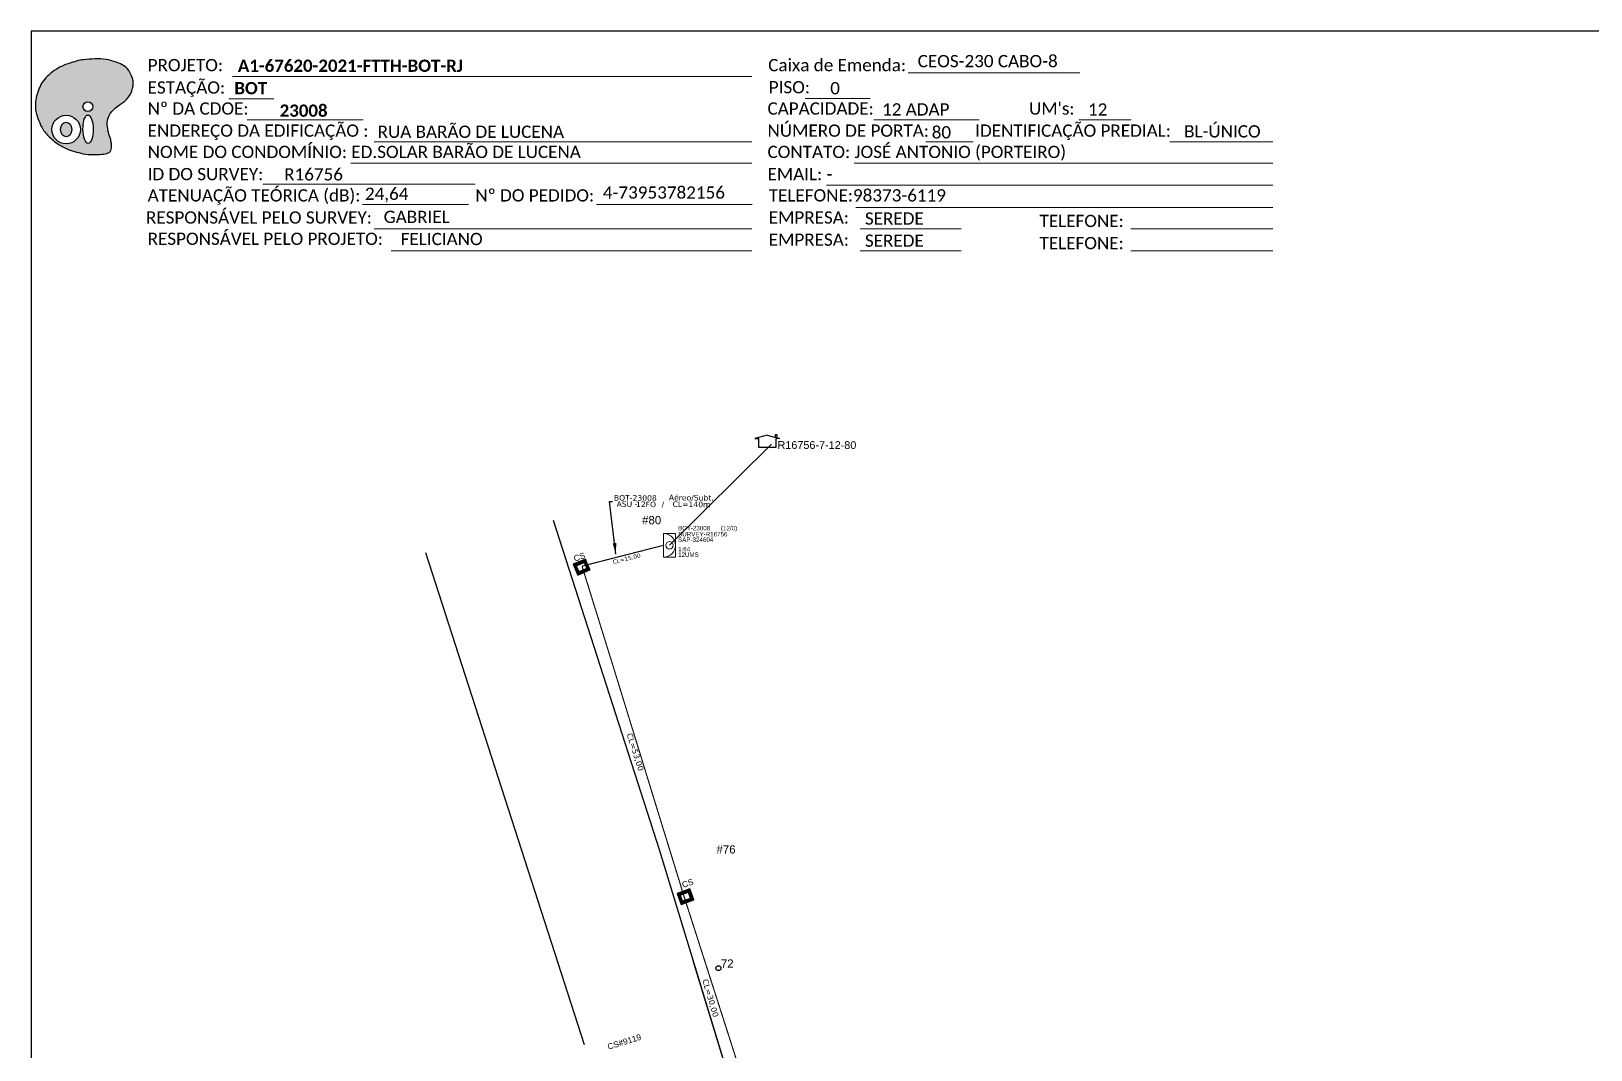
# Model space of a CAD drawing. Header units: metres. Extents: x -2 to 839, y -1 to 593.
# Drawn here: x -1.6 to 279.1, y 409.6 to 592.9 of the extents above; entities that cross this region are included whole.
import ezdxf
from ezdxf.enums import TextEntityAlignment as Align

# ---------------------------------------------------------------- set-up
doc = ezdxf.new("R2010")
doc.units = ezdxf.units.M
for name, color, linetype in [('10.1-Caixas Subterrâneas', 5, 'Continuous'), ('Ancoragem Fachada', 7, 'Continuous'), ('CAP a instalar', 1, 'Continuous'), ('celulas gpon', 7, 'Continuous'), ('label_cabos', 7, 'Continuous'), ('NUMERAÇÃO', 7, 'Continuous'), ('Numeração Texto', 34, 'Continuous'), ('QUADRA', 7, 'Continuous'), ('surveys', 7, 'Continuous'), ('surveys legendas', 7, 'Continuous'), ("UM's", 1, 'Continuous')]:
    doc.layers.add(name, color=color, linetype=linetype)
doc.layers.add("20.0-LEGENDA DOS CDO'S", color=1, linetype='Continuous', lineweight=0)
doc.layers.add('20.1-CDO_INTERIOR', color=1, linetype='Continuous', lineweight=0)
doc.styles.add('ARIAL', font='arial.ttf')
doc.styles.add('DIGICADE', font='arial.ttf')
doc.styles.add('siredit', font='verdana.ttf')
doc.styles.add('WMF-Calibri0', font='calibri.ttf')
doc.styles.add('WMF-Calibri1', font='calibrib.ttf')
doc.dimstyles.new('CC', dxfattribs={"dimtxt": 1, "dimasz": 2, "dimexe": 0.18, "dimexo": 0.0625, "dimgap": 0.09, "dimtad": 0, "dimdec": 0, "dimrnd": 1, "dimzin": 0, "dimdsep": 46, "dimtxsty": 'siredit', "dimblk": 'NONE', "dimcen": 0, "dimse1": 1, "dimse2": 1, "dimsd1": 1, "dimsd2": 1, "dimclrt": 7, "dimadec": 0, "dimazin": 0, "dimtfac": 1, "dimtdec": 0, "dimtofl": 0, "dimtmove": 0, "dimatfit": 3, "dimfxl": 1, "dimtolj": 1, "dimtzin": 0, "dimarcsym": 0})

# ---------------------------------------------------------------- blocks, each defined once
blk = doc.blocks.new('OI')
h = blk.add_hatch(color=40)
edge = h.paths.add_edge_path()
edge.add_spline(control_points=[(4.35, -0.67), (3.92, -0.99), (3.26, -1.5), (2.81, -2.59), (2.9, -3.5), (3.06, -4.27), (3.31, -4.85), (3.37, -5.39), (3.4, -5.88), (3.2, -6.4), (2.54, -6.61), (1.65, -6.63), (0.55, -6.67), (-0.56, -6.42), (-1.61, -6.14), (-2.77, -5.61), (-3.92, -4.77), (-4.89, -3.7), (-5.34, -2.65), (-5.6, -1.94), (-5.85, -0.96), (-5.71, 0.47), (-5.1, 2.02), (-4.14, 3.02), (-3.3, 3.61), (-2.37, 4.16), (-1.36, 4.44), (-0.56, 4.7), (0.79, 4.85), (2.24, 4.97), (3.79, 4.57), (4.67, 4.21), (5.44, 3.65), (5.76, 2.99), (6.03, 2.21), (6.01, 1.46), (5.72, 0.64), (5.31, 0.08), (4.88, -0.38), (4.51, -0.55), (4.35, -0.67)], knot_values=[0, 0, 0, 0, 1.60434, 2.417191, 3.427595, 4.282808, 4.776746, 5.304182, 5.888771, 6.258406, 6.858137, 7.79129, 8.986195, 10.124242, 11.187857, 12.242908, 13.953784, 15.414161, 16.515391, 17.349188, 17.675853, 19.552021, 21.515531, 22.568638, 23.63245, 24.621084, 25.782718, 26.745347, 27.142653, 29.870543, 31.004649, 31.921532, 32.709589, 33.801391, 34.042471, 35.192333, 35.971461, 36.628871, 37.254359, 37.836911, 37.836911, 37.836911, 37.836911], degree=3, periodic=0)
h.paths.add_polyline_path([(1.13, -0.87, -1), (-0.04, -0.87, -1)], flags=16)
edge = h.paths.add_edge_path(flags=16)
edge.add_ellipse((0.56, -3.59), major_axis=(-0.02, 1.71), ratio=0.361305, start_angle=0, end_angle=360)
h.paths.add_polyline_path([(-0.36, -3.62, -1), (-3.8, -3.62, -1)], flags=16)
edge = h.paths.add_edge_path(flags=0)
edge.add_ellipse((-2.08, -3.62), major_axis=(0, 0.885), ratio=0.758294, start_angle=0, end_angle=360)
at = {"color": 40}
for centre, radius in [((0.54, -0.87), 0.587), ((-2.08, -3.62), 1.72)]:
    blk.add_circle(centre, radius, dxfattribs=at)
blk.add_ellipse((0.56, -3.59), major_axis=(-0.02, 1.71), ratio=0.361305, dxfattribs=at)
blk.add_ellipse((-2.08, -3.62), major_axis=(0, 0.885), ratio=0.758294, start_param=-3.141592653589792, end_param=3.141592653589792, dxfattribs=at)
at = {"color": 40, "start_tangent": (-0.800898, -0.598801), "end_tangent": (-0.800898, -0.598801)}
blk.add_spline([(4.35, -0.67), (3.2, -1.78), (2.9, -2.54), (2.92, -3.55), (3.12, -4.38), (3.28, -4.85), (3.37, -5.37), (3.35, -5.95), (3.2, -6.29), (2.66, -6.55), (1.73, -6.63), (0.54, -6.62), (-0.58, -6.41), (-1.6, -6.11), (-2.56, -5.67), (-3.95, -4.67), (-4.89, -3.56), (-5.37, -2.56), (-5.64, -1.78), (-5.72, -1.46), (-5.63, 0.42), (-4.84, 2.22), (-4.13, 2.99), (-3.27, 3.62), (-2.4, 4.09), (-1.3, 4.47), (-0.37, 4.72), (0.02, 4.77), (2.75, 4.8), (3.85, 4.53), (4.69, 4.16), (5.31, 3.68), (5.85, 2.73), (5.93, 2.5), (5.94, 1.35), (5.67, 0.62), (5.29, 0.08), (4.84, -0.36), (4.35, -0.67)], degree=3, dxfattribs=at)
blk = doc.blocks.new('*X4')
at = {"color": 0, "linetype": 'Continuous'}
for p, q in [((-1.25, 0.34099), (-0.49099, 1.1)), ((-1.25, 0.517767), (-0.667767, 1.1)), ((-1.25, 0.694544), (-0.844544, 1.1)), ((-1.25, 0.87132), (-1.02132, 1.1)), ((-1.25, 1.048097), (-1.198097, 1.1)), ((-1.25, 0.164214), (-0.8035, 0.610714)), ((-1.25, -0.012563), (-0.8035, 0.433937)), ((-1.25, -0.18934), (-0.8035, 0.25716)), ((-1.25, -0.366117), (-0.8035, 0.080383)), ((-0.789214, 0.625), (-0.314214, 1.1)), ((-0.612437, 0.625), (-0.137437, 1.1)), ((-0.43566, 0.625), (0.03934, 1.1)), ((-0.258883, 0.625), (0.216117, 1.1)), ((-0.082107, 0.625), (0.392893, 1.1)), ((0.09467, 0.625), (0.56967, 1.1)), ((0.271447, 0.625), (0.746447, 1.1)), ((0.448223, 0.625), (0.923223, 1.1)), ((0.625, 0.625), (1.1, 1.1)), ((0.801777, 0.625), (1.25, 1.073223)), ((0.8035, 0.449947), (1.25, 0.896447)), ((0.8035, 0.27317), (1.25, 0.71967)), ((0.8035, 0.096393), (1.25, 0.542893)), ((0.8035, -0.080383), (1.25, 0.366117)), ((0.8035, -0.25716), (1.25, 0.18934)), ((0.8035, -0.433937), (1.25, 0.012563)), ((-1.25, -0.542893), (-0.8035, -0.096393)), ((-1.25, -0.71967), (-0.8035, -0.27317)), ((-1.25, -0.896447), (-0.8035, -0.449947)), ((-1.25, -1.073223), (-0.801777, -0.625)), ((-1.1, -1.1), (-0.625, -0.625)), ((-0.923223, -1.1), (-0.448223, -0.625)), ((-0.746447, -1.1), (-0.271447, -0.625)), ((-0.56967, -1.1), (-0.09467, -0.625)), ((-0.392893, -1.1), (0.082107, -0.625)), ((-0.216117, -1.1), (0.258883, -0.625)), ((-0.03934, -1.1), (0.43566, -0.625)), ((0.137437, -1.1), (0.612437, -0.625)), ((0.314214, -1.1), (0.789214, -0.625)), ((0.49099, -1.1), (1.25, -0.34099)), ((0.667767, -1.1), (1.25, -0.517767)), ((0.8035, -0.610714), (1.25, -0.164214)), ((0.844544, -1.1), (1.25, -0.694544)), ((1.02132, -1.1), (1.25, -0.87132)), ((1.198097, -1.1), (1.25, -1.048097))]:
    blk.add_line(p, q, dxfattribs=at)
blk = doc.blocks.new('MANHOLE_MQ')
at = {"color": 0, "linetype": 'Continuous'}
for p, q in [((0.0000062, 0.0000057), (-0.0000063, 0.0000057)), ((-0.0000063, 0.0000057), (-0.0000063, -0.0000053)), ((-0.000004, 0.0000033), (0.000004, 0.0000033)), ((-0.000004, -0.0000029), (-0.000004, 0.0000033)), ((0.000004, 0.0000033), (0.000004, -0.0000029)), ((0.0000062, -0.0000053), (0.0000062, 0.0000057)), ((-0.0000063, -0.0000053), (0.0000062, -0.0000053)), ((0.000004, -0.0000029), (-0.000004, -0.0000029)), ((0.000004, -0.0000029), (0.000004, -0.0000029))]:
    blk.add_line(p, q, dxfattribs=at)
at = {"color": 0, "linetype": 'Continuous', "xscale": 5e-06, "yscale": 5e-06, "zscale": 1e-05}
blk.add_blockref('*X4', (0, 0.0000002), dxfattribs=at)
blk = doc.blocks.new('LEGENDA DOS CABOS')
at = {"layer": 'label_cabos', "color": 0, "style": 'siredit'}
for tag, p in [('TIPO_CABO', (2.74, 0.52)), ('ID', (4.24, 1.63)), ('CABO', (6.16, 0.47)), ('/', (9.19, 0.47)), ('METROS', (14.36, 0.47)), ('XX', (14.31, 1.67))]:
    blk.add_attdef(tag, text='', height=1, rotation=359.69, dxfattribs=at).set_placement(p, align=Align.MIDDLE_CENTER)
blk = doc.blocks.new('_None')
blk = doc.blocks.new('SURVEY_SURVEY')
for p, q in [((0, 0.0000127), (-0.0000126, 0.000009)), ((-0.0000126, 0.000009), (-0.0000086, 0.000009)), ((-0.0000086, 0), (-0.0000086, 0.000009)), ((0.0000086, 0), (-0.0000086, 0)), ((0, 0.0000127), (0.0000126, 0.000009)), ((0.0000084, 0.0000132), (0.0000098, 0.0000132)), ((0.0000084, 0.0000103), (0.0000084, 0.0000132)), ((0.0000126, 0.000009), (0.0000086, 0.000009)), ((0.0000086, 0.000009), (0.0000086, 0)), ((0.0000098, 0.0000132), (0.0000098, 0.0000099))]:
    blk.add_line(p, q)

msp = doc.modelspace()

# ---------------------------------------------------------------- linework, layer by layer
at = {"color": 7}
msp.add_lwpolyline([(-1.65, -1.11), (839.35, -1.11), (839.35, 592.89), (-1.65, 592.89)], close=True, dxfattribs=at)
at = {"lineweight": 0}
for points in [[(34.57, 584.77), (128.08, 584.77)], [(156.19, 585.38), (187.12, 585.38)], [(33.94, 580.74), (42, 580.74)], [(137.67, 580.79), (149.34, 580.79)], [(150.04, 576.96), (168.98, 576.96)], [(60.07, 572.98), (128.08, 572.98)], [(55.87, 569.15), (128.08, 569.15)], [(146.49, 569.15), (221.85, 569.15)], [(40.07, 565.37), (78.28, 565.37)], [(141.52, 565.16), (221.85, 565.16)], [(146.79, 561.18), (221.85, 561.18)]]:
    msp.add_lwpolyline(points, dxfattribs=at)
at = {"color": 7, "lineweight": 0}
for points in [[(37.21, 576.96), (58.1, 576.96)], [(186.89, 576.96), (196.33, 576.96)], [(159.38, 572.98), (167.92, 572.98)], [(203.31, 572.98), (221.81, 572.98)], [(57.96, 561.72), (77.05, 561.72)], [(100.09, 561.72), (128.11, 561.72)], [(60.07, 557.35), (128.08, 557.35)], [(147.54, 557.35), (165.76, 557.35)], [(196.29, 557.35), (221.85, 557.35)], [(63.13, 553.36), (128.08, 553.36)], [(147.54, 553.36), (165.76, 553.36)], [(196.29, 553.36), (221.85, 553.36)]]:
    msp.add_lwpolyline(points, dxfattribs=at)
at = {"color": 4}
msp.add_lwpolyline([(113.24, 500.39), (131.59, 518.59)], dxfattribs=at)
msp.add_lwpolyline([(92.28, 504.91), (111.41, 445.48), (132.8, 375.41)])
at = {"layer": '20.1-CDO_INTERIOR', "color": 1, "lineweight": 18}
msp.add_lwpolyline([(114.3, 498.26), (114.3, 502.51), (112.18, 502.52), (112.17, 498.27)], close=True, dxfattribs=at)
msp.add_circle((113.24, 500.39), 0.68, dxfattribs=at)
msp.add_arc((112.17, 500.39), 2.13, 269.9724, 89.9724, dxfattribs=at)
at = {"layer": 'CAP a instalar', "color": 1, "ltscale": 5, "const_width": 0.2}
for points in [[(97.49, 496.64), (112.17, 500.39)], [(115.86, 437.2), (102.99, 478.95), (97.49, 496.64)], [(129.26, 395.45), (115.86, 437.2)]]:
    msp.add_lwpolyline(points, dxfattribs=at)
at = {"layer": 'NUMERAÇÃO'}
msp.add_circle((122.04, 424.3), 0.444, dxfattribs=at)
at = {"layer": 'Numeração Texto'}
msp.add_circle((122.04, 424.3), 0.444, dxfattribs=at)
at = {"layer": 'QUADRA'}
for points in [[(92.28, 504.91), (111.41, 445.48), (115.91, 430.73)], [(97.94, 410.5), (69.36, 499.01)], [(117.52, 425.48), (132.8, 375.41), (136.18, 364.05)]]:
    msp.add_lwpolyline(points, dxfattribs=at)
at = {"layer": "UM's", "lineweight": 0}
msp.add_lwpolyline([(121.73, 423.98), (121.79, 424.02)], dxfattribs=at)

# ---------------------------------------------------------------- block references
at = {"color": 7, "xscale": 1.494060215586407, "yscale": 1.494060215586409, "zscale": 1.494060215586409, "rotation": 0.153289602394906}
msp.add_blockref('OI', (7.74, 580.62), dxfattribs=at)
at = {"layer": '10.1-Caixas Subterrâneas', "color": 30, "xscale": 191272.8518553553, "yscale": 191272.8518553555, "zscale": 191272.8518553554}
for p, rotation in [((97.38, 496.5), 202.9548266176773), ((116.09, 437.2), 199.9129211498813)]:
    msp.add_blockref('MANHOLE_MQ', p, dxfattribs=dict(at, rotation=rotation))
at = {"layer": 'label_cabos', "color": 0, "lineweight": 0}
msp.add_blockref('LEGENDA DOS CABOS', (102.85, 507.29), dxfattribs=at).add_auto_attribs({'ID': 'BOT-23008', 'CABO': '12FO', 'METROS': 'CL=140m', 'XX': 'Aéreo/Subt.', '/': '/', 'TIPO_CABO': 'ASU -'})
at = {"layer": 'surveys', "color": 255, "ltscale": 3.5, "xscale": 176823.1311518074, "yscale": 176823.1311518074, "zscale": 176823.1311518074}
msp.add_blockref('SURVEY_SURVEY', (130.83, 517.99), dxfattribs=at)

# ---------------------------------------------------------------- texts
at = {"lineweight": 0, "style": 'WMF-Calibri0'}
for s, height, p in [('PROJETO:', 2.206, (19.31, 585.69)), ('Caixa de Emenda:', 2.2064, (131.01, 585.69)), ('ESTAÇÃO:', 2.206, (19.31, 581.66)), ('PISO:', 2.206, (131.1, 581.71)), ('CAPACIDADE:', 2.2064, (130.88, 577.88)), ('ENDEREÇO DA EDIFICAÇÃO :', 2.2064, (19.31, 573.9)), ('NOME DO CONDOMÍNIO: ED.SOLAR BARÃO DE LUCENA', 2.2064, (19.31, 570.07)), ('CONTATO: JOSÉ ANTONIO (PORTEIRO)', 2.2064, (130.88, 570.07)), ('ID DO SURVEY:', 2.2064, (19.31, 566.08)), ('R16756', 2.206, (43.88, 566.03)), ('EMAIL: -', 2.206, (130.88, 566.08)), ('ATENUAÇÃO TEÓRICA (dB):', 2.2064, (19.31, 562.25)), ('24,64', 2.206, (58.42, 562.54)), ('TELEFONE:98373-6119', 2.2064, (131.1, 562.25))]:
    msp.add_text(s, height=height, dxfattribs=at).set_placement(p)
for s, height, style, p in [('A1-67620-2021-FTTH-BOT-RJ', 2.2064, 'WMF-Calibri1', (35.55, 585.58)), ('CEOS-230 CABO-8', 2.2064, 'WMF-Calibri0', (157.91, 586.41)), ('BOT', 2.206, 'WMF-Calibri1', (34.92, 581.54)), ('0', 2.21, 'WMF-Calibri0', (142.17, 581.53)), ('12 ADAP', 2.206, 'WMF-Calibri0', (151.49, 577.72)), ('RUA BARÃO DE LUCENA', 2.2064, 'WMF-Calibri0', (60.7, 573.7))]:
    msp.add_text(s, height=height, dxfattribs=dict(style=style)).set_placement(p)
at = {"color": 7, "lineweight": 0, "style": 'WMF-Calibri0'}
for s, height, p in [('Nº DA CDOE:', 2.2064, (19.31, 577.88)), ("UM's:", 2.206, (177.95, 577.88)), ('NÚMERO DE PORTA:', 2.2064, (130.88, 573.9)), ('IDENTIFICAÇÃO PREDIAL:', 2.2064, (168.25, 573.9)), ('Nº DO PEDIDO:', 2.2064, (78.29, 562.25)), ('RESPONSÁVEL PELO SURVEY:', 2.2064, (19.01, 558.27)), ('GABRIEL', 2.206, (61.79, 558.38)), ('EMPRESA:', 2.206, (131.1, 558.27)), ('TELEFONE:', 2.206, (179.84, 557.65)), ('RESPONSÁVEL PELO PROJETO:', 2.2064, (19.31, 554.44)), ('FELICIANO', 2.206, (64.85, 554.4)), ('EMPRESA:', 2.206, (131.1, 554.28)), ('TELEFONE:', 2.206, (179.84, 553.66))]:
    msp.add_text(s, height=height, dxfattribs=at).set_placement(p)
at = {"color": 7, "style": 'WMF-Calibri1'}
msp.add_text('23008', height=2.206, dxfattribs=at).set_placement((47.38, 577.5), align=Align.CENTER)
at = {"color": 7, "style": 'WMF-Calibri0'}
for s, height, p in [('12', 2.206, (188.56, 577.7)), ('80', 2.206, (160.43, 573.6)), ('BL-ÚNICO', 2.206, (205.86, 573.77)), ('4-73953782156', 2.2064, (101.25, 562.76)), ('SEREDE', 2.206, (148.41, 558.08)), ('SEREDE', 2.206, (148.41, 554.1))]:
    msp.add_text(s, height=height, dxfattribs=at).set_placement(p)
at = {"layer": '10.1-Caixas Subterrâneas', "color": 30, "style": 'ARIAL'}
for s, rotation, p in [('CS', 19.7865, (96.21, 497.43)), ('CS', 19.7865, (115.7, 438.72)), ('CS#9119', 17.1653, (102.26, 409.61))]:
    msp.add_text(s, height=1.078, rotation=rotation, dxfattribs=at).set_placement(p)
at = {"layer": "20.0-LEGENDA DOS CDO'S", "color": 1, "style": 'ARIAL'}
for tag, p, s in [('SURVEY-R16756', (114.79, 501.99), 'SV-XXXXXX'), ('BOT-23008', (114.78, 503.08), 'CDOIXXX'), ('SAP-324604', (114.78, 501), 'SAP'), ('1:64', (114.78, 499.31), '1:64'), ('12UMS', (114.78, 498.3), 'UMs')]:
    msp.add_attdef(tag, p, s, height=0.8, rotation=359.9724, dxfattribs=at)
msp.add_attdef('(12/0)', text='(XX/YY)', height=0.8, rotation=359.9724, dxfattribs=at).set_placement((123.95, 503.08), align=Align.CENTER)
at = {"layer": 'celulas gpon', "style": 'siredit'}
for s, height, rotation, p in [('CL=15,00', 0.758, 14.2237, (103.11, 496.98)), ('CL=53,00', 1.041, 287.7812, (105.51, 466.41)), ('CL=30,00', 1.041, 286.5278, (119.12, 422.17))]:
    msp.add_text(s, height=height, rotation=rotation, dxfattribs=at).set_placement(p)
at = {"layer": 'Numeração Texto', "linetype": 'Continuous', "char_height": 1.4806, "attachment_point": 1, "style": 'DIGICADE'}
for s, insert, width in [('\\o\\l\\fArial|b0|i0|c0|p34;\\T1.0000000000;\\W1.0000000000;#80', (108.3, 505.66), 2.7915), ('\\o\\l\\fArial|b0|i0|c0|p34;\\T1.0000000000;\\W1.0000000000;#76', (121.69, 446.41), 2.7773), ('\\fArial|b0|i0|c0|p34;\\W1.0000000000;\\T1.0000000000;\\o\\l72', (122.48, 425.88), 2.7773)]:
    msp.add_mtext(s, dxfattribs=dict(at, insert=insert, width=width))
at = {"layer": 'surveys legendas', "style": 'ARIAL'}
msp.add_text('R16756-7-12-80', height=1.394, rotation=359.9371, dxfattribs=at).set_placement((132.68, 517.74))

# ---------------------------------------------------------------- leaders
at = {"layer": 'Ancoragem Fachada'}
msp.add_leader([(103.58, 498.79), (102.46, 508.29), (102.97, 508.29)], dimstyle='CC', dxfattribs=at)

doc.saveas('drawing.dxf')
